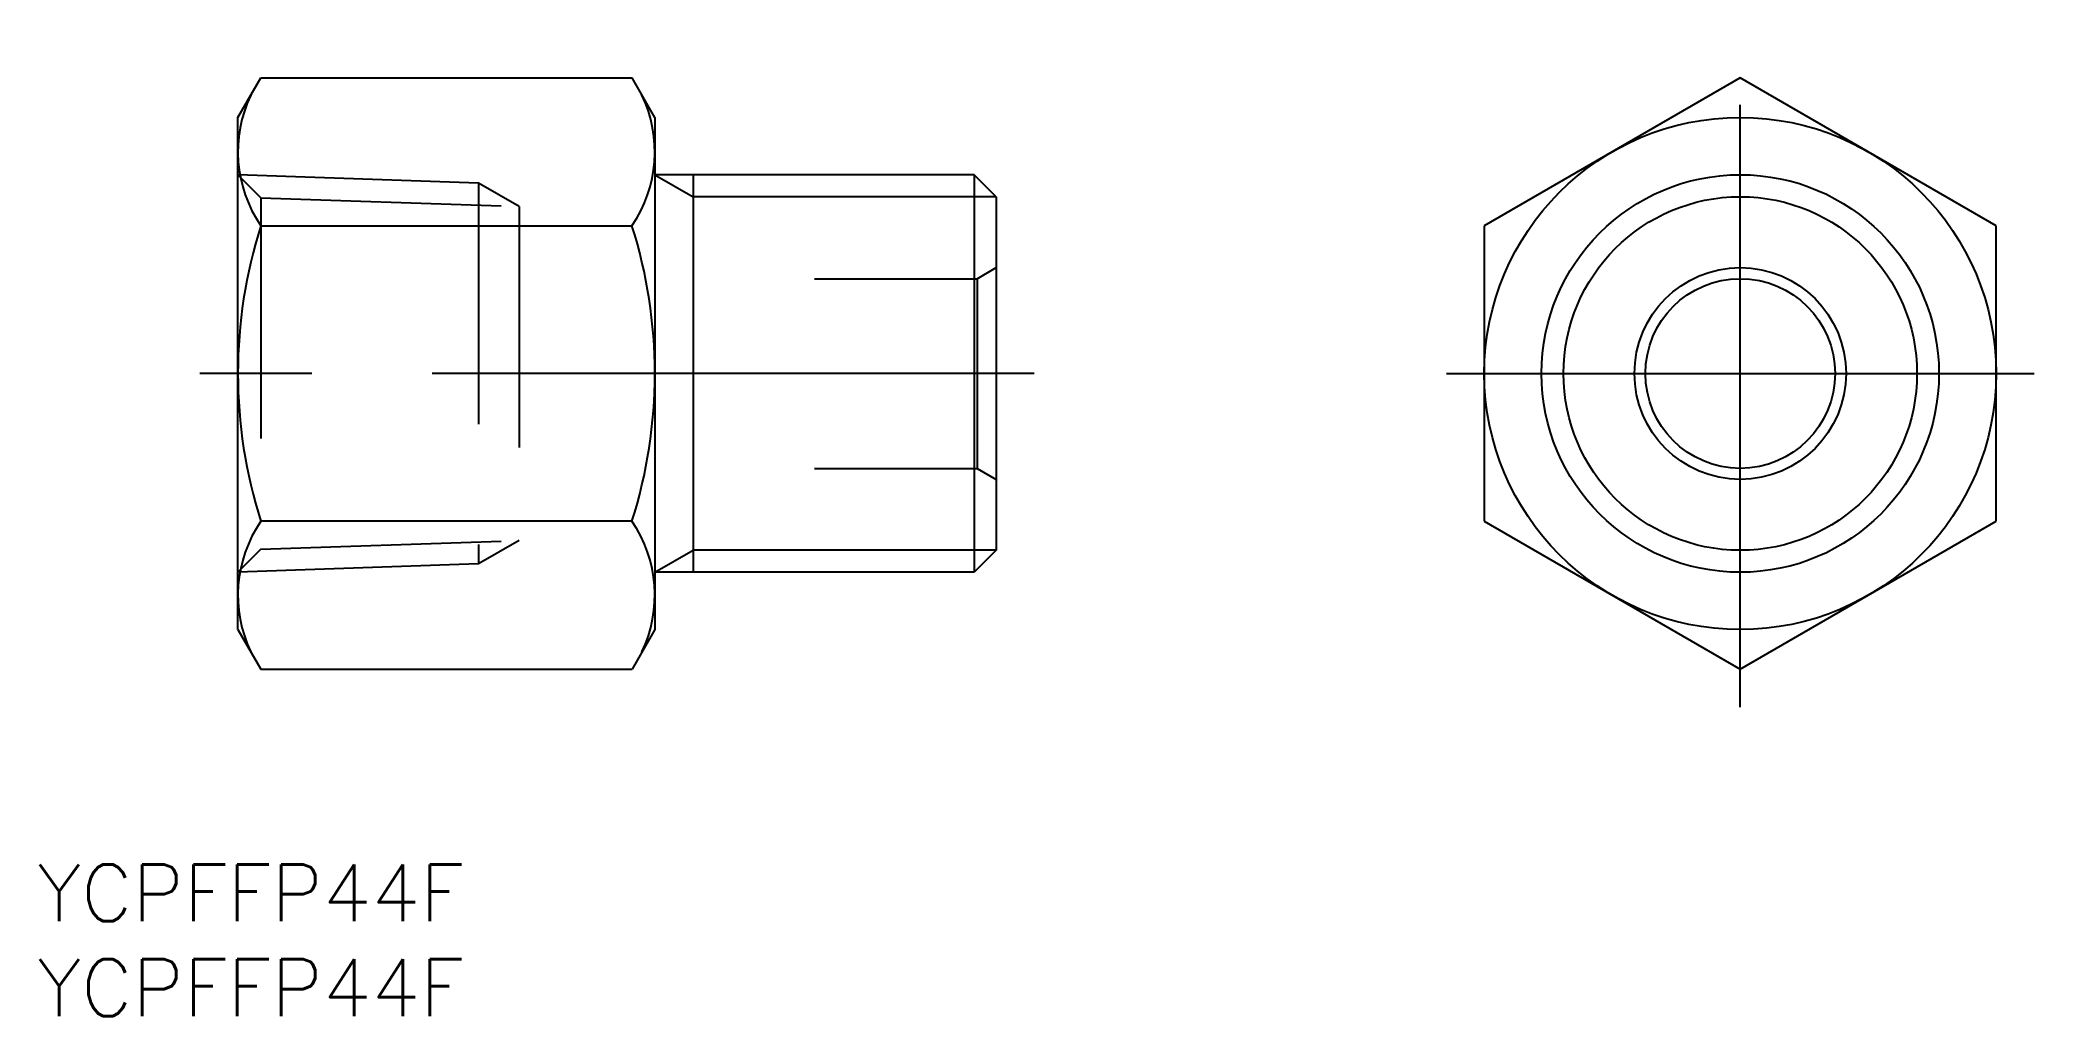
# Model space of a CAD drawing. Extents: x -90 to 15, y -34 to 18.
import ezdxf

# ---------------------------------------------------------------- set-up
doc = ezdxf.new("R2010")
doc.units = 0
doc.linetypes.add('CENTER', pattern=[50.8, 31.75, -6.35, 6.35, -6.35])
doc.linetypes.add('DASHED', pattern=[19.05, 12.7, -6.35])
doc.layers.get('0').update_dxf_attribs({"linetype": 'CONTINUOUS'})
doc.layers.add('CENTER', color=1, linetype='CENTER')
doc.styles.get("Standard").update_dxf_attribs({"font": 'txt.shx', "height": 3, "bigfont": 'bigfont.shx'})

msp = doc.modelspace()

# ---------------------------------------------------------------- linework, layer by layer
at = {"color": 7, "linetype": 'CONTINUOUS'}
for p, q in [((-79.25, 13.5), (-78.04, 15.59)), ((-78.04, 15.59), (-58.45, 15.59)), ((-57.25, 13.5), (-58.45, 15.59)), ((0, 15.59), (-13.5, 7.79)), ((13.5, 7.79), (0, 15.59)), ((-79.25, -13.5), (-79.25, 13.5)), ((-57.25, 13.5), (-57.25, -13.5)), ((-40.41, 10.48), (-57.25, 10.48)), ((-55.23, 10.48), (-55.23, -10.48)), ((-40.41, 10.48), (-40.41, -10.48)), ((-39.25, 9.32), (-40.41, 10.48)), ((-39.25, 9.32), (-39.25, -9.32)), ((-78.04, 7.79), (-58.45, 7.79)), ((-13.5, 7.79), (-13.5, -7.79)), ((13.5, -7.79), (13.5, 7.79)), ((-58.45, -7.79), (-78.04, -7.79)), ((-13.5, -7.79), (0, -15.59)), ((0, -15.59), (13.5, -7.79)), ((-39.25, -9.32), (-40.41, -10.48)), ((-40.41, -10.48), (-57.25, -10.48)), ((-79.25, -13.5), (-78.04, -15.59)), ((-57.25, -13.5), (-58.45, -15.59)), ((-78.04, -15.59), (-58.45, -15.59))]:
    msp.add_line(p, q, dxfattribs=at)
at = {"color": 3, "linetype": 'DASHED'}
for p, q in [((-66.55, 10.03), (-79.25, 10.48)), ((-78.04, 9.27), (-79.25, 10.48)), ((-66.55, 10.03), (-66.55, -10.03)), ((-64.4, 8.8), (-66.55, 10.03)), ((-78.04, 9.27), (-78.04, -9.27)), ((-78.04, 9.27), (-64.4, 8.8)), ((-64.4, 8.8), (-64.4, -8.8)), ((-40.25, 5), (-39.25, 5.58)), ((-48.83, 5), (-40.25, 5)), ((-40.25, 5), (-40.25, -5)), ((-48.83, -5), (-40.25, -5)), ((-40.25, -5), (-39.25, -5.58)), ((-78.04, -9.27), (-79.25, -10.48)), ((-78.04, -9.27), (-64.4, -8.8)), ((-64.4, -8.8), (-66.55, -10.03)), ((-66.55, -10.03), (-79.25, -10.48))]:
    msp.add_line(p, q, dxfattribs=at)
at = {"color": 3, "linetype": 'CONTINUOUS'}
for p, q in [((-57.25, 10.48), (-55.23, 9.32)), ((-39.25, 9.32), (-55.23, 9.32)), ((-57.25, -10.48), (-55.23, -9.32)), ((-39.25, -9.32), (-55.23, -9.32))]:
    msp.add_line(p, q, dxfattribs=at)
at = {"color": 7, "linetype": 'CONTINUOUS'}
for radius in [13.5, 10.48, 5.58, 5]:
    msp.add_circle((0, 0), radius, dxfattribs=at)
at = {"color": 3, "linetype": 'CONTINUOUS'}
msp.add_circle((0, 0), 9.32, dxfattribs=at)
at = {"color": 7, "linetype": 'CONTINUOUS'}
for centre, radius, start, end in [((-72.34, 11.69), 6.9, 154.3842, 214.3842), ((-64.15, 11.69), 6.9, 325.6158, 25.6158), ((-53.45, 0), 25.79, 162.412, 197.588), ((-83.04, 0), 25.79, 342.412, 17.588), ((-72.34, -11.69), 6.9, 145.6158, 205.6158), ((-64.15, -11.69), 6.9, 334.3842, 34.3842)]:
    msp.add_arc(centre, radius, start, end, dxfattribs=at)
at = {"layer": 'CENTER', "color": 1, "linetype": 'CENTER'}
for p, q in [((0, -17.59), (0, 17.59)), ((-37.25, 0), (-81.25, 0)), ((-15.5, 0), (15.5, 0))]:
    msp.add_line(p, q, dxfattribs=at)

# ---------------------------------------------------------------- texts
at = {"color": 7, "linetype": 'CONTINUOUS'}
for p in [(-89.82, -28.88), (-89.82, -33.88)]:
    msp.add_text('YCPFFP44F', height=3, dxfattribs=at).set_placement(p)

doc.saveas('drawing.dxf')
